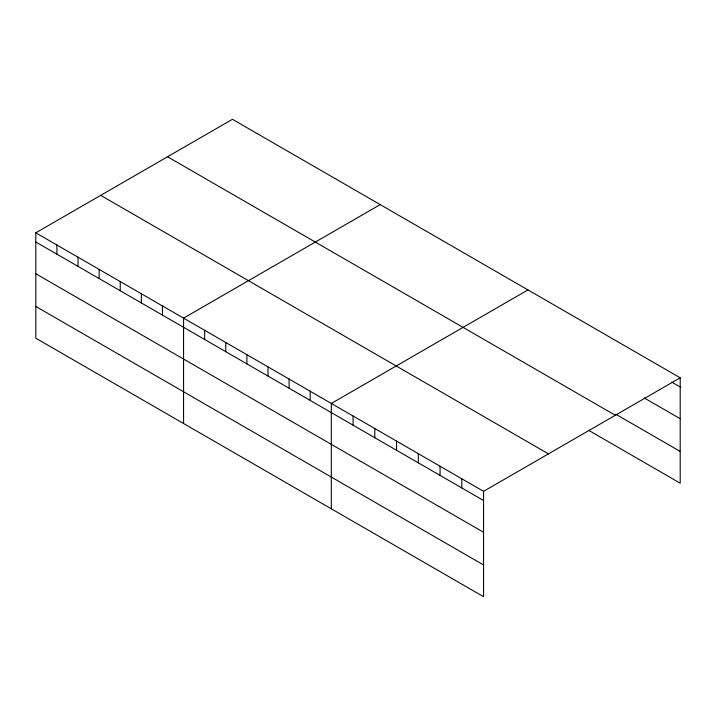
<?xml version="1.0" encoding="UTF-8"?>
<svg xmlns="http://www.w3.org/2000/svg" width="716" height="716" viewBox="0 0 716 716"><rect width="100%" height="100%" fill="white"/><g stroke="black" fill="none" stroke-linecap="round" stroke-linejoin="round"><path stroke-width="1.07" d="M35.8 232.825L483.56 491.337L483.56 596.705L35.8 338.194L35.8 232.825L232.44 119.295L680.2 377.806L680.2 483.175L588.48 430.218M380.205 204.606L183.565 318.137L183.565 423.496M527.961 289.917L331.32 403.448L331.32 508.808M483.56 491.337L680.2 377.806M671.689 382.067L680.2 386.98M644.266 397.98L680.2 418.726M615.903 414.304L680.2 451.429M167.553 156.759L615.312 415.271M100.688 195.361L548.447 453.872M35.8 241.999L483.56 500.511M35.8 273.745L483.56 532.257M35.8 306.448L483.56 564.96M461.811 478.78L461.811 487.954M440.063 466.223L440.063 475.397M418.314 453.667L418.314 462.84M396.566 441.11L396.566 450.283M374.817 428.562L374.817 437.727M353.069 416.005L353.069 425.17M310.216 391.258L310.216 400.432M289.103 379.068L289.103 388.242M267.999 366.887L267.999 376.052M246.886 354.697L246.886 363.871M225.782 342.508L225.782 351.681M204.669 330.327L204.669 339.491M162.451 305.947L162.451 315.121M141.347 293.766L141.347 302.931M120.234 281.576L120.234 290.75M99.13 269.386L99.13 278.56M78.017 257.205L78.017 266.37M56.913 245.015L56.913 254.189"/></g></svg>
